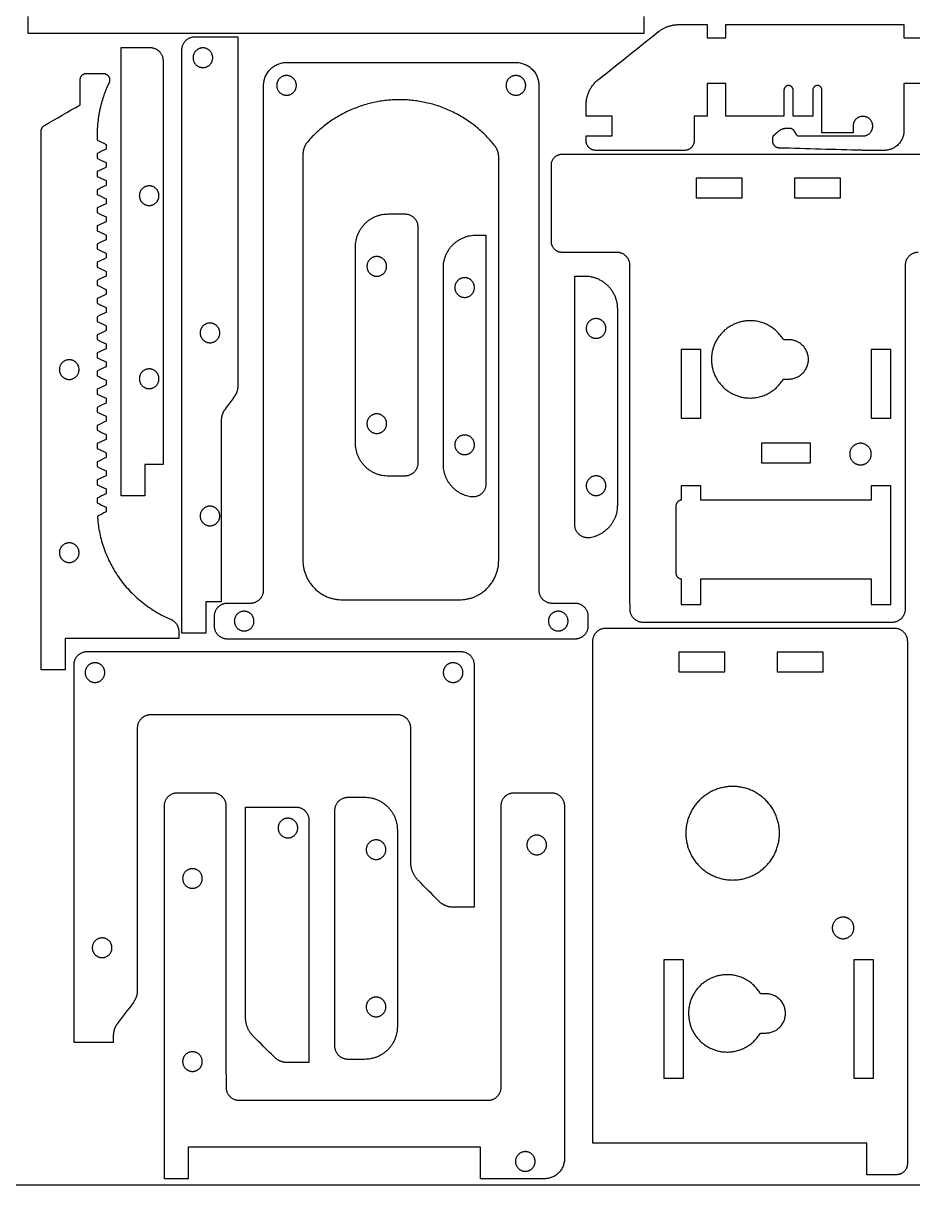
# Model space of a CAD drawing. Header units: millimetres. Extents: x -488 to 12, y -1 to 299.
# Drawn here: x -239.6 to -103.8, y -0.9 to 176.3 of the extents above; entities that cross this region are included whole.
import ezdxf

# ---------------------------------------------------------------- set-up
doc = ezdxf.new("R2010")
doc.units = ezdxf.units.MM
doc.header["$MEASUREMENT"] = 0
doc.layers.add('DEFAULT', color=7, linetype='Continuous')

msp = doc.modelspace()

# ---------------------------------------------------------------- linework, layer by layer
at = {"layer": 'DEFAULT'}
msp.add_lwpolyline([(-488.32, -0.91), (11.68, -0.91), (11.68, 299.09), (-488.32, 299.09), (-488.32, -0.91)], dxfattribs=at)
for points in [[(-238.86, 174.78), (-238.86, 175.64), (-238.86, 176.51), (-238.86, 177.37)], [(-144.86, 177.37), (-144.86, 176.51), (-144.86, 175.64), (-144.86, 174.78)], [(-139.52, 176.14), (-138.08, 176.14), (-136.63, 176.14), (-135.19, 176.14)], [(-135.19, 176.14), (-135.19, 175.47), (-135.19, 174.81), (-135.19, 174.14)], [(-132.34, 174.14), (-132.34, 174.81), (-132.34, 175.47), (-132.34, 176.14)], [(-132.34, 176.14), (-123.29, 176.14), (-114.24, 176.14), (-105.19, 176.14)], [(-105.19, 176.14), (-105.19, 175.47), (-105.19, 174.81), (-105.19, 174.14)], [(-144.86, 174.78), (-176.19, 174.78), (-207.53, 174.78), (-238.86, 174.78)], [(-213.38, 174.29), (-211.2, 174.29), (-209.02, 174.29), (-206.84, 174.29)], [(-206.84, 174.29), (-206.84, 156.55), (-206.84, 138.8), (-206.84, 121.06)], [(-151.8, 167.78), (-148.74, 170.21), (-145.68, 172.63), (-142.63, 175.06)], [(-135.19, 174.14), (-134.24, 174.14), (-133.29, 174.14), (-132.34, 174.14)], [(-105.19, 174.14), (-104.24, 174.14), (-103.29, 174.14), (-102.34, 174.14)], [(-224.66, 172.64), (-223.19, 172.64), (-221.73, 172.64), (-220.26, 172.64)], [(-224.66, 144.89), (-224.66, 154.14), (-224.66, 163.39), (-224.66, 172.64)], [(-215.38, 123.95), (-215.38, 140.06), (-215.38, 156.17), (-215.38, 172.29)], [(-218.26, 170.64), (-218.26, 150.1), (-218.26, 129.56), (-218.26, 109.02)], [(-199.41, 170.36), (-187.75, 170.36), (-176.08, 170.36), (-164.41, 170.36)], [(-229.91, 168.69), (-229.08, 168.69), (-228.24, 168.69), (-227.41, 168.69)], [(-230.91, 163.9), (-230.91, 165.16), (-230.91, 166.43), (-230.91, 167.69)], [(-202.91, 89.86), (-202.91, 115.53), (-202.91, 141.19), (-202.91, 166.86)], [(-160.91, 166.86), (-160.91, 141.19), (-160.91, 115.53), (-160.91, 89.86)], [(-135.19, 167.14), (-135.19, 165.47), (-135.19, 163.81), (-135.19, 162.14)], [(-132.34, 167.14), (-133.29, 167.14), (-134.24, 167.14), (-135.19, 167.14)], [(-132.34, 162.14), (-132.34, 163.81), (-132.34, 165.47), (-132.34, 167.14)], [(-105.19, 167.14), (-105.19, 164.74), (-105.19, 162.34), (-105.19, 159.94)], [(-102.34, 167.14), (-103.29, 167.14), (-104.24, 167.14), (-105.19, 167.14)], [(-123.49, 166.14), (-123.49, 164.81), (-123.49, 163.47), (-123.49, 162.14)], [(-122.09, 162.14), (-122.09, 163.47), (-122.09, 164.81), (-122.09, 166.14)], [(-119.09, 166.14), (-119.09, 164.81), (-119.09, 163.47), (-119.09, 162.14)], [(-117.69, 159.64), (-117.69, 161.81), (-117.69, 163.97), (-117.69, 166.14)], [(-236.36, 160.75), (-234.55, 161.8), (-232.73, 162.85), (-230.91, 163.9)], [(-153.69, 162.14), (-153.69, 162.72), (-153.69, 163.29), (-153.69, 163.86)], [(-149.69, 162.14), (-151.02, 162.14), (-152.35, 162.14), (-153.69, 162.14)], [(-149.69, 159.14), (-149.69, 160.14), (-149.69, 161.14), (-149.69, 162.14)], [(-137.19, 162.14), (-137.19, 160.91), (-137.19, 159.67), (-137.19, 158.44)], [(-135.19, 162.14), (-135.85, 162.14), (-136.52, 162.14), (-137.19, 162.14)], [(-123.49, 162.14), (-126.44, 162.14), (-129.39, 162.14), (-132.34, 162.14)], [(-119.09, 162.14), (-120.09, 162.14), (-121.09, 162.14), (-122.09, 162.14)], [(-236.86, 118.35), (-236.86, 132.2), (-236.86, 146.04), (-236.86, 159.89)], [(-124.94, 159.35), (-124.73, 159.53), (-124.52, 159.7), (-124.31, 159.87)], [(-123.03, 160.34), (-122.88, 160.34), (-122.74, 160.34), (-122.59, 160.34)], [(-122.1, 160.09), (-121.88, 159.77), (-121.66, 159.46), (-121.44, 159.14)], [(-112.94, 159.64), (-114.52, 159.64), (-116.1, 159.64), (-117.69, 159.64)], [(-112.94, 160.64), (-112.94, 160.31), (-112.94, 159.97), (-112.94, 159.64)], [(-228.32, 159.3), (-228.32, 159.03), (-228.32, 158.77), (-228.32, 158.5)], [(-228.32, 158.5), (-227.86, 158.29), (-227.4, 158.07), (-226.95, 157.86)], [(-226.95, 157.86), (-226.95, 157.61), (-226.95, 157.37), (-226.95, 157.13)], [(-153.69, 158.44), (-153.69, 158.67), (-153.69, 158.91), (-153.69, 159.14)], [(-153.69, 159.14), (-152.35, 159.14), (-151.02, 159.14), (-149.69, 159.14)], [(-125.19, 158.3), (-125.19, 158.47), (-125.19, 158.64), (-125.19, 158.82)], [(-121.44, 159.14), (-118.1, 159.14), (-114.77, 159.14), (-111.44, 159.14)], [(-226.95, 157.13), (-227.4, 156.91), (-227.86, 156.7), (-228.32, 156.48)], [(-228.32, 156.48), (-228.32, 156.23), (-228.32, 155.98), (-228.32, 155.73)], [(-196.91, 156.3), (-196.91, 135.66), (-196.91, 115.01), (-196.91, 94.36)], [(-157.35, 156.37), (-136.45, 156.37), (-115.55, 156.37), (-94.64, 156.37)], [(-138.69, 156.94), (-143.19, 156.94), (-147.69, 156.94), (-152.19, 156.94)], [(-111.58, 156.95), (-115.79, 157.06), (-120, 157.18), (-124.22, 157.3)], [(-111.3, 156.94), (-111.39, 156.94), (-111.48, 156.94), (-111.58, 156.95)], [(-108.19, 156.94), (-109.22, 156.94), (-110.26, 156.94), (-111.3, 156.94)], [(-228.32, 155.73), (-227.86, 155.52), (-227.4, 155.31), (-226.95, 155.11)], [(-226.95, 154.36), (-227.4, 154.14), (-227.86, 153.93), (-228.32, 153.71)], [(-226.95, 155.11), (-226.95, 154.86), (-226.95, 154.61), (-226.95, 154.36)], [(-167.03, 94.36), (-167.03, 114.86), (-167.03, 135.37), (-167.03, 155.87)], [(-158.99, 143.01), (-158.99, 146.91), (-158.99, 150.82), (-158.99, 154.73)], [(-228.32, 153.71), (-228.32, 153.47), (-228.32, 153.22), (-228.32, 152.98)], [(-228.32, 152.98), (-227.86, 152.77), (-227.4, 152.55), (-226.95, 152.34)], [(-136.87, 152.68), (-136.87, 151.68), (-136.87, 150.68), (-136.87, 149.68)], [(-129.87, 152.68), (-132.2, 152.68), (-134.53, 152.68), (-136.87, 152.68)], [(-129.87, 149.68), (-129.87, 150.68), (-129.87, 151.68), (-129.87, 152.68)], [(-114.87, 152.68), (-117.2, 152.68), (-119.53, 152.68), (-121.87, 152.68)], [(-121.87, 152.68), (-121.87, 151.68), (-121.87, 150.68), (-121.87, 149.68)], [(-114.87, 149.68), (-114.87, 150.68), (-114.87, 151.68), (-114.87, 152.68)], [(-226.95, 151.59), (-227.4, 151.37), (-227.86, 151.15), (-228.32, 150.94)], [(-228.32, 150.94), (-228.32, 150.7), (-228.32, 150.45), (-228.32, 150.21)], [(-226.95, 152.34), (-226.95, 152.09), (-226.95, 151.84), (-226.95, 151.59)], [(-228.32, 150.21), (-227.86, 149.99), (-227.4, 149.78), (-226.95, 149.56)], [(-226.95, 149.56), (-226.95, 149.31), (-226.95, 149.06), (-226.95, 148.81)], [(-136.87, 149.68), (-134.53, 149.68), (-132.2, 149.68), (-129.87, 149.68)], [(-121.87, 149.68), (-119.53, 149.68), (-117.2, 149.68), (-114.87, 149.68)], [(-226.95, 148.81), (-227.4, 148.6), (-227.86, 148.38), (-228.32, 148.17)], [(-228.32, 148.17), (-228.32, 147.93), (-228.32, 147.68), (-228.32, 147.44)], [(-228.32, 147.44), (-227.86, 147.22), (-227.4, 147.01), (-226.95, 146.79)], [(-183.89, 147.24), (-183.05, 147.24), (-182.21, 147.24), (-181.37, 147.24)], [(-226.95, 146.04), (-227.4, 145.83), (-227.86, 145.63), (-228.32, 145.42)], [(-228.32, 145.42), (-228.32, 145.17), (-228.32, 144.92), (-228.32, 144.67)], [(-226.95, 146.79), (-226.95, 146.54), (-226.95, 146.29), (-226.95, 146.04)], [(-228.32, 144.67), (-227.86, 144.45), (-227.4, 144.24), (-226.95, 144.02)], [(-226.95, 144.02), (-226.95, 143.78), (-226.95, 143.54), (-226.95, 143.29)], [(-224.66, 104.22), (-224.66, 117.78), (-224.66, 131.33), (-224.66, 144.89)], [(-179.37, 145.24), (-179.37, 133.24), (-179.37, 121.24), (-179.37, 109.24)], [(-170.48, 144.01), (-169.98, 144.01), (-169.48, 144.01), (-168.98, 144.01)], [(-168.98, 144.01), (-168.98, 131.35), (-168.98, 118.7), (-168.98, 106.05)], [(-226.95, 143.29), (-227.4, 143.08), (-227.86, 142.86), (-228.32, 142.65)], [(-228.32, 142.65), (-228.32, 142.4), (-228.32, 142.15), (-228.32, 141.9)], [(-228.32, 141.9), (-227.86, 141.68), (-227.4, 141.47), (-226.95, 141.25)], [(-188.89, 112.24), (-188.89, 122.24), (-188.89, 132.24), (-188.89, 142.24)], [(-226.95, 140.52), (-227.4, 140.31), (-227.86, 140.09), (-228.32, 139.88)], [(-226.95, 141.25), (-226.95, 141.01), (-226.95, 140.77), (-226.95, 140.52)], [(-148.99, 141.37), (-151.78, 141.37), (-154.57, 141.37), (-157.35, 141.37)], [(-228.32, 139.88), (-228.32, 139.63), (-228.32, 139.38), (-228.32, 139.13)], [(-228.32, 139.13), (-227.86, 138.91), (-227.4, 138.7), (-226.95, 138.48)], [(-226.95, 138.48), (-226.95, 138.24), (-226.95, 137.99), (-226.95, 137.75)], [(-175.48, 109.01), (-175.48, 119.01), (-175.48, 129.01), (-175.48, 139.01)], [(-146.99, 86.91), (-147, 104.32), (-147, 121.73), (-147.01, 139.14)], [(-105, 139.37), (-105, 121.88), (-105, 104.39), (-105, 86.91)], [(-226.95, 137.75), (-227.4, 137.54), (-227.86, 137.32), (-228.32, 137.11)], [(-228.32, 137.11), (-228.32, 136.86), (-228.32, 136.61), (-228.32, 136.36)], [(-155.42, 137.77), (-154.92, 137.77), (-154.42, 137.77), (-153.92, 137.77)], [(-155.42, 99.81), (-155.42, 112.47), (-155.42, 125.12), (-155.42, 137.77)], [(-228.32, 136.36), (-227.86, 136.15), (-227.4, 135.94), (-226.95, 135.73)], [(-226.95, 134.98), (-227.4, 134.77), (-227.86, 134.55), (-228.32, 134.33)], [(-226.95, 135.73), (-226.95, 135.48), (-226.95, 135.23), (-226.95, 134.98)], [(-228.32, 134.33), (-228.32, 134.09), (-228.32, 133.85), (-228.32, 133.61)], [(-228.32, 133.61), (-227.86, 133.39), (-227.4, 133.18), (-226.95, 132.96)], [(-226.95, 132.96), (-226.95, 132.71), (-226.95, 132.46), (-226.95, 132.21)], [(-226.95, 132.21), (-227.4, 131.99), (-227.86, 131.78), (-228.32, 131.56)], [(-228.32, 131.56), (-228.32, 131.32), (-228.32, 131.08), (-228.32, 130.83)], [(-148.92, 132.77), (-148.92, 122.77), (-148.92, 112.77), (-148.92, 102.77)], [(-228.32, 130.83), (-227.86, 130.62), (-227.4, 130.4), (-226.95, 130.19)], [(-226.95, 129.44), (-227.4, 129.22), (-227.86, 129.01), (-228.32, 128.79)], [(-226.95, 130.19), (-226.95, 129.94), (-226.95, 129.69), (-226.95, 129.44)], [(-228.32, 128.79), (-228.32, 128.55), (-228.32, 128.31), (-228.32, 128.06)], [(-228.32, 128.06), (-227.86, 127.85), (-227.4, 127.63), (-226.95, 127.42)], [(-122.76, 128.05), (-123.03, 128.05), (-123.31, 128.05), (-123.58, 128.05)], [(-226.95, 126.67), (-227.4, 126.46), (-227.86, 126.25), (-228.32, 126.04)], [(-228.32, 126.04), (-228.32, 125.79), (-228.32, 125.54), (-228.32, 125.29)], [(-226.95, 127.42), (-226.95, 127.17), (-226.95, 126.92), (-226.95, 126.67)], [(-136.16, 126.54), (-137.16, 126.54), (-138.16, 126.54), (-139.16, 126.54)], [(-139.16, 126.54), (-139.16, 123.05), (-139.16, 119.56), (-139.16, 116.07)], [(-136.16, 116.07), (-136.16, 119.56), (-136.16, 123.05), (-136.16, 126.54)], [(-107.16, 126.54), (-108.16, 126.54), (-109.16, 126.54), (-110.16, 126.54)], [(-110.16, 126.54), (-110.16, 123.05), (-110.16, 119.56), (-110.16, 116.07)], [(-107.16, 116.07), (-107.16, 119.56), (-107.16, 123.05), (-107.16, 126.54)], [(-228.32, 125.29), (-227.86, 125.08), (-227.4, 124.86), (-226.95, 124.65)], [(-226.95, 124.65), (-226.95, 124.4), (-226.95, 124.16), (-226.95, 123.92)], [(-226.95, 123.92), (-227.4, 123.7), (-227.86, 123.49), (-228.32, 123.27)], [(-228.32, 123.27), (-228.32, 123.02), (-228.32, 122.77), (-228.32, 122.52)], [(-228.32, 122.52), (-227.86, 122.31), (-227.4, 122.09), (-226.95, 121.88)], [(-215.38, 83.28), (-215.38, 96.84), (-215.38, 110.39), (-215.38, 123.95)], [(-226.95, 121.15), (-227.4, 120.93), (-227.86, 120.72), (-228.32, 120.5)], [(-226.95, 121.88), (-226.95, 121.63), (-226.95, 121.39), (-226.95, 121.15)], [(-123.58, 122.05), (-123.31, 122.05), (-123.03, 122.05), (-122.76, 122.05)], [(-228.32, 120.5), (-228.32, 120.25), (-228.32, 120), (-228.32, 119.75)], [(-228.32, 119.75), (-227.86, 119.54), (-227.4, 119.32), (-226.95, 119.11)], [(-226.95, 119.11), (-226.95, 118.86), (-226.95, 118.62), (-226.95, 118.38)], [(-207.44, 119.26), (-207.89, 118.67), (-208.34, 118.07), (-208.78, 117.47)], [(-236.86, 77.69), (-236.86, 91.24), (-236.86, 104.8), (-236.86, 118.35)], [(-226.95, 118.38), (-227.4, 118.16), (-227.86, 117.95), (-228.32, 117.73)], [(-228.32, 117.73), (-228.32, 117.48), (-228.32, 117.23), (-228.32, 116.98)], [(-228.32, 116.98), (-227.86, 116.77), (-227.4, 116.56), (-226.95, 116.36)], [(-226.95, 115.61), (-227.4, 115.39), (-227.86, 115.18), (-228.32, 114.96)], [(-226.95, 116.36), (-226.95, 116.11), (-226.95, 115.86), (-226.95, 115.61)], [(-209.38, 115.67), (-209.38, 106.47), (-209.38, 97.27), (-209.38, 88.07)], [(-139.16, 116.07), (-138.16, 116.07), (-137.16, 116.07), (-136.16, 116.07)], [(-110.16, 116.07), (-109.16, 116.07), (-108.16, 116.07), (-107.16, 116.07)], [(-228.32, 114.96), (-228.32, 114.72), (-228.32, 114.47), (-228.32, 114.23)], [(-228.32, 114.23), (-227.86, 114.02), (-227.4, 113.8), (-226.95, 113.59)], [(-226.95, 113.59), (-226.95, 113.34), (-226.95, 113.09), (-226.95, 112.84)], [(-226.95, 112.84), (-227.4, 112.62), (-227.86, 112.4), (-228.32, 112.19)], [(-228.32, 112.19), (-228.32, 111.95), (-228.32, 111.7), (-228.32, 111.46)], [(-126.93, 112.25), (-126.93, 111.25), (-126.93, 110.25), (-126.93, 109.25)], [(-119.42, 112.25), (-121.92, 112.25), (-124.43, 112.25), (-126.93, 112.25)], [(-119.42, 109.25), (-119.42, 110.25), (-119.42, 111.25), (-119.42, 112.25)], [(-228.32, 111.46), (-227.86, 111.24), (-227.4, 111.03), (-226.95, 110.81)], [(-226.95, 110.06), (-227.4, 109.85), (-227.86, 109.63), (-228.32, 109.42)], [(-226.95, 110.81), (-226.95, 110.56), (-226.95, 110.31), (-226.95, 110.06)], [(-228.32, 109.42), (-228.32, 109.18), (-228.32, 108.93), (-228.32, 108.69)], [(-228.32, 108.69), (-227.86, 108.47), (-227.4, 108.24), (-226.95, 108.02)], [(-218.26, 109.02), (-219.18, 109.02), (-220.1, 109.02), (-221.02, 109.02)], [(-221.02, 109.02), (-221.02, 107.42), (-221.02, 105.82), (-221.02, 104.22)], [(-126.93, 109.25), (-124.43, 109.25), (-121.92, 109.25), (-119.42, 109.25)], [(-226.95, 107.29), (-227.4, 107.08), (-227.86, 106.86), (-228.32, 106.65)], [(-228.32, 106.65), (-228.32, 106.4), (-228.32, 106.16), (-228.32, 105.92)], [(-226.95, 108.02), (-226.95, 107.78), (-226.95, 107.54), (-226.95, 107.29)], [(-181.37, 107.24), (-182.21, 107.24), (-183.05, 107.24), (-183.89, 107.24)], [(-228.32, 105.92), (-227.86, 105.7), (-227.4, 105.49), (-226.95, 105.27)], [(-226.95, 105.27), (-226.95, 105.03), (-226.95, 104.79), (-226.95, 104.54)], [(-136.16, 105.74), (-137.16, 105.74), (-138.16, 105.74), (-139.16, 105.74)], [(-139.16, 105.74), (-139.16, 105.01), (-139.16, 104.28), (-139.16, 103.56)], [(-136.16, 103.56), (-136.16, 104.28), (-136.16, 105.01), (-136.16, 105.74)], [(-107.16, 105.74), (-108.16, 105.74), (-109.16, 105.74), (-110.16, 105.74)], [(-110.16, 105.74), (-110.16, 105.01), (-110.16, 104.28), (-110.16, 103.56)], [(-107.16, 87.65), (-107.16, 93.68), (-107.16, 99.71), (-107.16, 105.74)], [(-226.95, 104.54), (-227.4, 104.32), (-227.86, 104.1), (-228.32, 103.88)], [(-228.32, 103.88), (-228.32, 103.63), (-228.32, 103.39), (-228.32, 103.15)], [(-228.32, 103.15), (-227.86, 102.93), (-227.4, 102.72), (-226.95, 102.5)], [(-221.02, 104.22), (-222.23, 104.22), (-223.44, 104.22), (-224.66, 104.22)], [(-110.16, 103.56), (-118.83, 103.56), (-127.49, 103.56), (-136.16, 103.56)], [(-226.95, 101.77), (-227.39, 101.56), (-227.84, 101.34), (-228.28, 101.12)], [(-226.95, 102.5), (-226.95, 102.26), (-226.95, 102.02), (-226.95, 101.77)], [(-139.99, 102.66), (-139.99, 99.26), (-139.99, 95.86), (-139.99, 92.46)], [(-139.16, 91.56), (-139.16, 90.26), (-139.16, 88.95), (-139.16, 87.65)], [(-136.16, 91.56), (-127.49, 91.56), (-118.83, 91.56), (-110.16, 91.56)], [(-136.16, 87.65), (-136.16, 88.95), (-136.16, 90.26), (-136.16, 91.56)], [(-110.16, 91.56), (-110.16, 90.26), (-110.16, 88.95), (-110.16, 87.65)], [(-211.74, 88.07), (-211.74, 86.48), (-211.74, 84.88), (-211.74, 83.28)], [(-209.38, 88.07), (-210.17, 88.07), (-210.95, 88.07), (-211.74, 88.07)], [(-208.41, 87.86), (-207.25, 87.86), (-206.08, 87.86), (-204.91, 87.86)], [(-190.91, 88.36), (-184.95, 88.36), (-178.99, 88.36), (-173.03, 88.36)], [(-158.91, 87.86), (-157.75, 87.86), (-156.58, 87.86), (-155.41, 87.86)], [(-139.16, 87.65), (-138.16, 87.65), (-137.16, 87.65), (-136.16, 87.65)], [(-110.16, 87.65), (-109.16, 87.65), (-108.16, 87.65), (-107.16, 87.65)], [(-210.41, 84.36), (-210.41, 84.86), (-210.41, 85.36), (-210.41, 85.86)], [(-153.41, 85.86), (-153.41, 85.36), (-153.41, 84.86), (-153.41, 84.36)], [(-215.86, 83.54), (-215.86, 83.19), (-215.86, 82.83), (-215.86, 82.48)], [(-150.66, 84.05), (-135.99, 84.05), (-121.33, 84.05), (-106.66, 84.05)], [(-107, 84.91), (-119.67, 84.91), (-132.33, 84.91), (-144.99, 84.91)], [(-215.86, 82.48), (-221.65, 82.48), (-227.43, 82.48), (-233.22, 82.48)], [(-233.22, 82.48), (-233.22, 80.88), (-233.22, 79.29), (-233.22, 77.69)], [(-211.74, 83.28), (-212.95, 83.28), (-214.17, 83.28), (-215.38, 83.28)], [(-155.41, 82.36), (-173.08, 82.36), (-190.75, 82.36), (-208.41, 82.36)], [(-152.66, 5.43), (-152.66, 30.97), (-152.66, 56.51), (-152.66, 82.05)], [(-104.66, 82.05), (-104.66, 55.46), (-104.66, 28.87), (-104.66, 2.28)], [(-229.85, 80.46), (-210.83, 80.46), (-191.81, 80.46), (-172.79, 80.46)], [(-132.53, 80.37), (-134.86, 80.37), (-137.2, 80.37), (-139.53, 80.37)], [(-139.53, 80.37), (-139.53, 79.37), (-139.53, 78.37), (-139.53, 77.37)], [(-132.53, 77.37), (-132.53, 78.37), (-132.53, 79.37), (-132.53, 80.37)], [(-124.53, 80.37), (-124.53, 79.37), (-124.53, 78.37), (-124.53, 77.37)], [(-117.53, 80.37), (-119.86, 80.37), (-122.2, 80.37), (-124.53, 80.37)], [(-117.53, 77.37), (-117.53, 78.37), (-117.53, 79.37), (-117.53, 80.37)], [(-231.85, 30.12), (-231.85, 46.23), (-231.85, 62.35), (-231.85, 78.46)], [(-170.79, 78.46), (-170.79, 66.13), (-170.79, 53.79), (-170.79, 41.45)], [(-233.22, 77.69), (-234.43, 77.69), (-235.65, 77.69), (-236.86, 77.69)], [(-139.53, 77.37), (-137.2, 77.37), (-134.86, 77.37), (-132.53, 77.37)], [(-124.53, 77.37), (-122.2, 77.37), (-119.86, 77.37), (-117.53, 77.37)], [(-182.45, 70.8), (-195.03, 70.8), (-207.61, 70.8), (-220.19, 70.8)], [(-222.19, 68.8), (-222.19, 55.44), (-222.19, 42.09), (-222.19, 28.73)], [(-180.45, 48.33), (-180.45, 55.15), (-180.45, 61.98), (-180.45, 68.8)], [(-216.05, 58.92), (-214.26, 58.92), (-212.46, 58.92), (-210.66, 58.92)], [(-164.66, 58.92), (-162.77, 58.92), (-160.89, 58.92), (-159, 58.92)], [(-218.05, 40.69), (-218.05, 46.1), (-218.05, 51.51), (-218.05, 56.92)], [(-208.66, 56.92), (-208.66, 42.61), (-208.66, 28.3), (-208.65, 13.98)], [(-205.66, 56.74), (-203.11, 56.74), (-200.55, 56.74), (-198, 56.74)], [(-190.03, 58.23), (-189.18, 58.23), (-188.34, 58.23), (-187.5, 58.23)], [(-166.66, 13.98), (-166.66, 28.3), (-166.66, 42.61), (-166.66, 56.92)], [(-157, 56.92), (-157, 38.95), (-157, 20.99), (-157, 3.02)], [(-192.03, 20.23), (-192.03, 32.23), (-192.03, 44.23), (-192.03, 56.23)], [(-196, 54.74), (-196, 42.4), (-196, 30.06), (-196, 17.73)], [(-182.5, 53.23), (-182.5, 43.23), (-182.5, 33.23), (-182.5, 23.23)], [(-176.12, 42.33), (-177.17, 43.39), (-178.23, 44.44), (-179.28, 45.5)], [(-170.79, 41.45), (-171.86, 41.45), (-172.93, 41.45), (-173.99, 41.45)], [(-218.05, 0.02), (-218.05, 13.58), (-218.05, 27.13), (-218.05, 40.69)], [(-141.82, 33.42), (-141.82, 27.4), (-141.82, 21.37), (-141.82, 15.34)], [(-138.82, 33.42), (-139.82, 33.42), (-140.82, 33.42), (-141.82, 33.42)], [(-138.82, 15.34), (-138.82, 21.37), (-138.82, 27.4), (-138.82, 33.42)], [(-109.82, 33.42), (-110.82, 33.42), (-111.82, 33.42), (-112.82, 33.42)], [(-112.82, 33.42), (-112.82, 27.4), (-112.82, 21.37), (-112.82, 15.34)], [(-109.82, 15.34), (-109.82, 21.37), (-109.82, 27.4), (-109.82, 33.42)], [(-231.85, 20.78), (-231.85, 23.89), (-231.85, 27.01), (-231.85, 30.12)], [(-222.79, 26.93), (-223.61, 25.83), (-224.43, 24.74), (-225.25, 23.65)], [(-126.26, 28.25), (-126.53, 28.25), (-126.8, 28.25), (-127.08, 28.25)], [(-225.85, 21.85), (-225.85, 21.49), (-225.85, 21.13), (-225.85, 20.78)], [(-201.32, 18.61), (-202.38, 19.66), (-203.43, 20.72), (-204.49, 21.77)], [(-127.08, 22.25), (-126.8, 22.25), (-126.53, 22.25), (-126.26, 22.25)], [(-225.85, 20.78), (-227.85, 20.78), (-229.85, 20.78), (-231.85, 20.78)], [(-196, 17.73), (-197.07, 17.73), (-198.13, 17.73), (-199.2, 17.73)], [(-187.5, 18.23), (-188.34, 18.23), (-189.18, 18.23), (-190.03, 18.23)], [(-141.82, 15.34), (-140.82, 15.34), (-139.82, 15.34), (-138.82, 15.34)], [(-112.82, 15.34), (-111.82, 15.34), (-110.82, 15.34), (-109.82, 15.34)], [(-206.65, 11.98), (-193.99, 11.98), (-181.32, 11.98), (-168.66, 11.98)], [(-110.83, 5.43), (-124.77, 5.43), (-138.72, 5.43), (-152.66, 5.43)], [(-110.83, 0.63), (-110.83, 2.23), (-110.83, 3.83), (-110.83, 5.43)], [(-169.83, 4.81), (-184.69, 4.81), (-199.55, 4.81), (-214.41, 4.81)], [(-214.41, 4.81), (-214.41, 3.22), (-214.41, 1.62), (-214.41, 0.02)], [(-169.83, 0.02), (-169.83, 1.62), (-169.83, 3.22), (-169.83, 4.81)], [(-214.41, 0.02), (-215.62, 0.02), (-216.84, 0.02), (-218.05, 0.02)], [(-160, 0.02), (-163.28, 0.02), (-166.55, 0.02), (-169.83, 0.02)], [(-106.3, 0.63), (-107.81, 0.63), (-109.32, 0.63), (-110.83, 0.63)]]:
    msp.add_open_spline(points, degree=3, dxfattribs=at)
for points, weights in [([(-142.63, 175.06), (-141.26, 176.14), (-139.52, 176.14)], [0.856353368326, 0.873803013932, 1]), ([(-215.38, 172.29), (-215.38, 174.29), (-213.38, 174.29)], [1, 0.707106781187, 1]), ([(-220.26, 172.64), (-218.26, 172.64), (-218.26, 170.64)], [1, 0.707106781187, 1]), ([(-202.91, 166.86), (-202.91, 170.36), (-199.41, 170.36)], [1, 0.707106781187, 1]), ([(-164.41, 170.36), (-160.91, 170.36), (-160.91, 166.86)], [0.999999895488, 0.707106833443, 1]), ([(-230.91, 167.69), (-230.91, 168.69), (-229.91, 168.69)], [1, 0.707106781187, 1]), ([(-226.5, 167.26), (-228.32, 163.49), (-228.32, 159.3)], [0.878230079012, 0.913668424905, 1]), ([(-153.69, 163.86), (-153.69, 166.28), (-151.8, 167.78)], [1, 0.833303767254, 0.856353368326]), ([(-122.79, 166.84), (-123.49, 166.84), (-123.49, 166.14)], [1, 0.707106781187, 1]), ([(-122.09, 166.14), (-122.09, 166.84), (-122.79, 166.84)], [1, 0.707106781187, 1]), ([(-118.39, 166.84), (-119.09, 166.84), (-119.09, 166.14)], [1, 0.707106781187, 1]), ([(-117.69, 166.14), (-117.69, 166.84), (-118.39, 166.84)], [1, 0.707106781187, 1]), ([(-182.15, 164.67), (-190.63, 164.67), (-196.18, 158.27)], [1, 0.841038782892, 0.854622827479]), ([(-167.7, 157.75), (-173.27, 164.67), (-182.15, 164.67)], [0.856007595449, 0.834595279402, 1]), ([(-111.44, 162.14), (-112.94, 162.14), (-112.94, 160.64)], [1, 0.707106781187, 1]), ([(-236.86, 159.89), (-236.86, 160.46), (-236.36, 160.75)], [1, 0.807007203691, 0.868347502413]), ([(-124.31, 159.87), (-123.76, 160.34), (-123.03, 160.34)], [0.855180500589, 0.868989864995, 1]), ([(-122.59, 160.34), (-122.28, 160.34), (-122.1, 160.09)], [1, 0.822621476965, 0.8600867155]), ([(-105.19, 159.94), (-105.19, 156.94), (-108.19, 156.94)], [1, 0.707106781187, 1]), ([(-196.18, 158.27), (-196.91, 157.42), (-196.91, 156.3)], [0.854622827479, 0.866067998294, 1]), ([(-152.19, 156.94), (-153.69, 156.94), (-153.69, 158.44)], [1, 0.707106781187, 1]), ([(-137.19, 158.44), (-137.19, 156.94), (-138.69, 156.94)], [1, 0.707106781187, 1]), ([(-125.19, 158.82), (-125.19, 159.14), (-124.94, 159.35)], [1, 0.838116916191, 0.855180500589]), ([(-124.22, 157.3), (-125.19, 157.33), (-125.19, 158.3)], [0.988575802025, 0.712934848615, 1]), ([(-167.03, 155.87), (-167.03, 156.93), (-167.7, 157.75)], [1, 0.872511501784, 0.856007595449]), ([(-158.99, 154.73), (-158.99, 156.37), (-157.35, 156.37)], [1, 0.707106781187, 1]), ([(-188.89, 142.24), (-188.89, 147.24), (-183.89, 147.24)], [1, 0.707106781187, 1]), ([(-181.37, 147.24), (-179.37, 147.24), (-179.37, 145.24)], [1, 0.707106781187, 1]), ([(-175.48, 139.01), (-175.48, 144.01), (-170.48, 144.01)], [1, 0.707106781187, 1]), ([(-157.35, 141.37), (-158.99, 141.37), (-158.99, 143.01)], [1, 0.707106781187, 1]), ([(-103, 141.37), (-105, 141.37), (-105, 139.37)], [1, 0.707106781187, 1]), ([(-153.92, 137.77), (-148.92, 137.77), (-148.92, 132.77)], [1, 0.707106781187, 1]), ([(-123.58, 128.05), (-125.29, 130.95), (-128.66, 130.95)], [0.867247572779, 0.808770954866, 1]), ([(-206.84, 121.06), (-206.84, 120.06), (-207.44, 119.26)], [1, 0.87867965644, 0.857864376269]), ([(-128.66, 119.15), (-125.29, 119.15), (-123.58, 122.05)], [1, 0.808770954866, 0.867247572779]), ([(-208.78, 117.47), (-209.38, 116.67), (-209.38, 115.67)], [0.857864376269, 0.87867965644, 1]), ([(-183.89, 107.24), (-188.89, 107.24), (-188.89, 112.24)], [1, 0.707106781187, 1]), ([(-179.37, 109.24), (-179.37, 107.24), (-181.37, 107.24)], [1, 0.707106781187, 1]), ([(-171.32, 104.08), (-175.48, 104.78), (-175.48, 109.01)], [0.940519557087, 0.74069994485, 1]), ([(-139.16, 103.56), (-139.99, 103.49), (-139.99, 102.66)], [0.971478185465, 0.722139211853, 1]), ([(-228.28, 101.12), (-227.56, 89.79), (-217.09, 85.38)], [0.974956528789, 0.790485747553, 0.886316362439]), ([(-148.92, 102.77), (-148.92, 98.55), (-153.09, 97.84)], [1, 0.74069994485, 0.940519557087]), ([(-196.91, 94.36), (-196.91, 88.36), (-190.91, 88.36)], [1, 0.707106781187, 1]), ([(-173.03, 88.36), (-167.03, 88.36), (-167.03, 94.36)], [1, 0.707106781187, 1]), ([(-139.99, 92.46), (-139.99, 91.62), (-139.16, 91.56)], [1, 0.722139211853, 0.971478185465]), ([(-204.91, 87.86), (-202.91, 87.86), (-202.91, 89.86)], [1, 0.707106781187, 1]), ([(-160.91, 89.86), (-160.91, 87.86), (-158.91, 87.86)], [1, 0.707106781187, 1]), ([(-210.41, 85.86), (-210.41, 87.86), (-208.41, 87.86)], [1, 0.707106781187, 1]), ([(-155.41, 87.86), (-153.41, 87.86), (-153.41, 85.86)], [1, 0.707106781187, 1]), ([(-144.99, 84.91), (-146.99, 84.91), (-146.99, 86.91)], [1, 0.707106781187, 1]), ([(-105, 86.91), (-105, 84.91), (-107, 84.91)], [1, 0.707106781187, 1]), ([(-217.09, 85.38), (-215.86, 84.87), (-215.86, 83.54)], [0.886316362439, 0.784285604856, 1]), ([(-208.41, 82.36), (-210.41, 82.36), (-210.41, 84.36)], [1, 0.707106781187, 1]), ([(-153.41, 84.36), (-153.41, 82.36), (-155.41, 82.36)], [1, 0.707106781187, 1]), ([(-152.66, 82.05), (-152.66, 84.05), (-150.66, 84.05)], [1, 0.707106781187, 1]), ([(-106.66, 84.05), (-104.66, 84.05), (-104.66, 82.05)], [1, 0.707106781187, 1]), ([(-231.85, 78.46), (-231.85, 80.46), (-229.85, 80.46)], [1, 0.707106781187, 1]), ([(-172.79, 80.46), (-170.79, 80.46), (-170.79, 78.46)], [1, 0.707106781187, 1]), ([(-220.19, 70.8), (-222.19, 70.8), (-222.19, 68.8)], [1, 0.707106781187, 1]), ([(-180.45, 68.8), (-180.45, 70.8), (-182.45, 70.8)], [0.999999999997, 0.707106781188, 1]), ([(-218.05, 56.92), (-218.05, 58.92), (-216.05, 58.92)], [1, 0.707106781187, 1]), ([(-210.66, 58.92), (-208.67, 58.92), (-208.66, 56.92)], [1, 0.707158592481, 0.999896395741]), ([(-166.66, 56.92), (-166.66, 58.92), (-164.66, 58.92)], [1, 0.707106781187, 1]), ([(-159, 58.92), (-157, 58.92), (-157, 56.92)], [1, 0.707106781187, 1]), ([(-198, 56.74), (-196, 56.74), (-196, 54.74)], [1, 0.707106781187, 1]), ([(-192.03, 56.23), (-192.03, 58.23), (-190.03, 58.23)], [1, 0.707106781187, 1]), ([(-187.5, 58.23), (-182.5, 58.23), (-182.5, 53.23)], [1, 0.707106781187, 1]), ([(-179.28, 45.5), (-180.45, 46.67), (-180.45, 48.33)], [0.853553390593, 0.853553390593, 1]), ([(-173.99, 41.45), (-175.24, 41.45), (-176.12, 42.33)], [1, 0.85355339062, 0.853553390593]), ([(-127.08, 28.25), (-128.79, 31.15), (-132.16, 31.15)], [0.867247572779, 0.808770954866, 1]), ([(-222.19, 28.73), (-222.19, 27.73), (-222.79, 26.93)], [1, 0.87867965644, 0.857864376269]), ([(-225.25, 23.65), (-225.85, 22.85), (-225.85, 21.85)], [0.857864376269, 0.87867965644, 1]), ([(-204.49, 21.77), (-205.66, 22.94), (-205.66, 24.6)], [0.853553390593, 0.853553390593, 1]), ([(-182.5, 23.23), (-182.5, 18.23), (-187.5, 18.23)], [1, 0.707106781187, 1]), ([(-132.16, 19.35), (-128.79, 19.35), (-127.08, 22.25)], [1, 0.808770954866, 0.867247572779]), ([(-190.03, 18.23), (-192.03, 18.23), (-192.03, 20.23)], [1, 0.707106781187, 1]), ([(-199.2, 17.73), (-200.44, 17.73), (-201.32, 18.61)], [1, 0.85355339062, 0.853553390593]), ([(-208.65, 13.98), (-208.65, 11.98), (-206.65, 11.98)], [1, 0.707106781187, 1]), ([(-168.66, 11.98), (-166.66, 11.98), (-166.66, 13.98)], [1, 0.707106781187, 1]), ([(-157, 3.02), (-157, 0.02), (-160, 0.02)], [1, 0.707106781187, 1]), ([(-104.66, 2.28), (-104.66, 0.63), (-106.3, 0.63)], [1, 0.707106781187, 1])]:
    msp.add_rational_spline(points, weights, degree=2, dxfattribs=at)
for points, weights, knots in [([(-212.18, 172.58), (-213.68, 172.58), (-213.68, 171.08), (-213.68, 169.58), (-212.18, 169.58)], [1, 0.707106781187, 1, 0.707106781187, 1], [-4.711988, -4.711988, -4.711988, -2.355994, -2.355994, 0, 0, 0]), ([(-212.18, 169.58), (-210.68, 169.58), (-210.68, 171.08), (-210.68, 172.58), (-212.18, 172.58)], [1, 0.707106781187, 1, 0.707106781187, 1], [-4.711988, -4.711988, -4.711988, -2.355994, -2.355994, 0, 0, 0]), ([(-227.41, 168.69), (-226.41, 168.69), (-226.41, 167.69), (-226.41, 167.47), (-226.5, 167.26)], [1, 0.707106781187, 1, 0.913668424905, 0.878230079012], [-2.020911, -2.020911, -2.020911, -0.460066, -0.460066, 0, 0, 0]), ([(-197.91, 166.86), (-197.91, 168.36), (-199.41, 168.36), (-200.91, 168.36), (-200.91, 166.86)], [1, 0.707106781187, 1, 0.707106781187, 1], [-4.711988, -4.711988, -4.711988, -2.355994, -2.355994, 0, 0, 0]), ([(-200.91, 166.86), (-200.91, 165.36), (-199.41, 165.36), (-197.91, 165.36), (-197.91, 166.86)], [1, 0.707106781187, 1, 0.707106781187, 1], [-4.711988, -4.711988, -4.711988, -2.355994, -2.355994, 0, 0, 0]), ([(-162.91, 166.86), (-162.91, 168.36), (-164.41, 168.36), (-165.91, 168.36), (-165.91, 166.86)], [1, 0.707106781187, 1, 0.707106781187, 1], [-4.711988, -4.711988, -4.711988, -2.355994, -2.355994, 0, 0, 0]), ([(-165.91, 166.86), (-165.91, 165.36), (-164.41, 165.36), (-162.91, 165.36), (-162.91, 166.86)], [1, 0.707106781187, 1, 0.707106781187, 1], [-4.711988, -4.711988, -4.711988, -2.355994, -2.355994, 0, 0, 0]), ([(-111.44, 159.14), (-109.94, 159.14), (-109.94, 160.64), (-109.94, 162.14), (-111.44, 162.14)], [1, 0.707106781187, 1, 0.707106781187, 1], [0, 0, 0, 2.355994, 2.355994, 4.711988, 4.711988, 4.711988]), ([(-220.38, 151.53), (-221.88, 151.53), (-221.88, 150.03), (-221.88, 148.53), (-220.38, 148.53)], [1, 0.707106781187, 1, 0.707106781187, 1], [0, 0, 0, 2.355994, 2.355994, 4.711988, 4.711988, 4.711988]), ([(-220.38, 148.53), (-218.88, 148.53), (-218.88, 150.03), (-218.88, 151.53), (-220.38, 151.53)], [1, 0.707106781187, 1, 0.707106781187, 1], [0, 0, 0, 2.355994, 2.355994, 4.711988, 4.711988, 4.711988]), ([(-184.14, 139.24), (-184.14, 140.74), (-185.64, 140.74), (-187.14, 140.74), (-187.14, 139.24)], [1, 0.707106781187, 1, 0.707106781187, 1], [-4.711988, -4.711988, -4.711988, -2.355994, -2.355994, 0, 0, 0]), ([(-147.01, 139.14), (-146.99, 139.25), (-146.99, 139.37), (-146.99, 141.37), (-148.99, 141.37)], [0.957336198742, 0.976836156494, 1, 0.707106781187, 1], [0, 0, 0, 0.247182, 0.247182, 3.37266, 3.37266, 3.37266]), ([(-187.14, 139.24), (-187.14, 137.74), (-185.64, 137.74), (-184.14, 137.74), (-184.14, 139.24)], [1, 0.707106781187, 1, 0.707106781187, 1], [-4.711988, -4.711988, -4.711988, -2.355994, -2.355994, 0, 0, 0]), ([(-170.73, 136.01), (-170.73, 137.51), (-172.23, 137.51), (-173.73, 137.51), (-173.73, 136.01)], [1, 0.707106781187, 1, 0.707106781187, 1], [-4.711988, -4.711988, -4.711988, -2.355994, -2.355994, 0, 0, 0]), ([(-173.73, 136.01), (-173.73, 134.51), (-172.23, 134.51), (-170.73, 134.51), (-170.73, 136.01)], [1, 0.707106781187, 1, 0.707106781187, 1], [-4.711988, -4.711988, -4.711988, -2.355994, -2.355994, 0, 0, 0]), ([(-150.67, 129.77), (-150.67, 131.27), (-152.17, 131.27), (-153.67, 131.27), (-153.67, 129.77)], [1, 0.707106781187, 1, 0.707106781187, 1], [-4.711988, -4.711988, -4.711988, -2.355994, -2.355994, 0, 0, 0]), ([(-211.1, 130.59), (-212.6, 130.59), (-212.6, 129.09), (-212.6, 127.59), (-211.1, 127.59)], [1, 0.707106781187, 1, 0.707106781187, 1], [-4.711988, -4.711988, -4.711988, -2.355994, -2.355994, 0, 0, 0]), ([(-211.1, 127.59), (-209.6, 127.59), (-209.6, 129.09), (-209.6, 130.59), (-211.1, 130.59)], [1, 0.707106781187, 1, 0.707106781187, 1], [-4.711988, -4.711988, -4.711988, -2.355994, -2.355994, 0, 0, 0]), ([(-153.67, 129.77), (-153.67, 128.27), (-152.17, 128.27), (-150.67, 128.27), (-150.67, 129.77)], [1, 0.707106781187, 1, 0.707106781187, 1], [-4.711988, -4.711988, -4.711988, -2.355994, -2.355994, 0, 0, 0]), ([(-128.66, 130.95), (-134.56, 130.95), (-134.56, 125.05), (-134.56, 119.15), (-128.66, 119.15)], [1, 0.707106781187, 1, 0.707106781187, 1], [0, 0, 0, 9.26528, 9.26528, 18.53056, 18.53056, 18.53056]), ([(-122.76, 122.05), (-119.76, 122.05), (-119.76, 125.05), (-119.76, 128.05), (-122.76, 128.05)], [1, 0.707106781187, 1, 0.707106781187, 1], [0, 0, 0, 4.711558, 4.711558, 9.423116, 9.423116, 9.423116]), ([(-232.58, 124.99), (-234.08, 124.99), (-234.08, 123.49), (-234.08, 121.99), (-232.58, 121.99)], [1, 0.707106781187, 1, 0.707106781187, 1], [0, 0, 0, 2.355994, 2.355994, 4.711988, 4.711988, 4.711988]), ([(-232.58, 121.99), (-231.08, 121.99), (-231.08, 123.49), (-231.08, 124.99), (-232.58, 124.99)], [1, 0.707106781187, 1, 0.707106781187, 1], [0, 0, 0, 2.355994, 2.355994, 4.711988, 4.711988, 4.711988]), ([(-220.38, 123.59), (-221.88, 123.59), (-221.88, 122.09), (-221.88, 120.59), (-220.38, 120.59)], [1, 0.707106781187, 1, 0.707106781187, 1], [0, 0, 0, 2.355994, 2.355994, 4.711988, 4.711988, 4.711988]), ([(-220.38, 120.59), (-218.88, 120.59), (-218.88, 122.09), (-218.88, 123.59), (-220.38, 123.59)], [1, 0.707106781187, 1, 0.707106781187, 1], [0, 0, 0, 2.355994, 2.355994, 4.711988, 4.711988, 4.711988]), ([(-184.14, 115.24), (-184.14, 116.74), (-185.64, 116.74), (-187.14, 116.74), (-187.14, 115.24)], [1, 0.707106781187, 1, 0.707106781187, 1], [-4.711988, -4.711988, -4.711988, -2.355994, -2.355994, 0, 0, 0]), ([(-187.14, 115.24), (-187.14, 113.74), (-185.64, 113.74), (-184.14, 113.74), (-184.14, 115.24)], [1, 0.707106781187, 1, 0.707106781187, 1], [-4.711988, -4.711988, -4.711988, -2.355994, -2.355994, 0, 0, 0]), ([(-170.73, 112.01), (-170.73, 113.51), (-172.23, 113.51), (-173.73, 113.51), (-173.73, 112.01)], [1, 0.707106781187, 1, 0.707106781187, 1], [-4.711988, -4.711988, -4.711988, -2.355994, -2.355994, 0, 0, 0]), ([(-173.73, 112.01), (-173.73, 110.51), (-172.23, 110.51), (-170.73, 110.51), (-170.73, 112.01)], [1, 0.707106781187, 1, 0.707106781187, 1], [-4.711988, -4.711988, -4.711988, -2.355994, -2.355994, 0, 0, 0]), ([(-111.81, 112.25), (-113.46, 112.25), (-113.46, 110.6), (-113.46, 108.95), (-111.81, 108.95)], [1, 0.707106781187, 1, 0.707106781187, 1], [0, 0, 0, 2.591618, 2.591618, 5.183236, 5.183236, 5.183236]), ([(-111.81, 108.95), (-110.16, 108.95), (-110.16, 110.6), (-110.16, 112.25), (-111.81, 112.25)], [1, 0.707106781187, 1, 0.707106781187, 1], [0, 0, 0, 2.591618, 2.591618, 5.183236, 5.183236, 5.183236]), ([(-150.67, 105.77), (-150.67, 107.27), (-152.17, 107.27), (-153.67, 107.27), (-153.67, 105.77)], [1, 0.707106781187, 1, 0.707106781187, 1], [-4.711988, -4.711988, -4.711988, -2.355994, -2.355994, 0, 0, 0]), ([(-168.98, 106.05), (-168.98, 104.05), (-170.98, 104.05), (-171.15, 104.05), (-171.32, 104.08)], [1, 0.707106781187, 1, 0.966406836337, 0.940519557087], [0, 0, 0, 3.115529, 3.115529, 3.472862, 3.472862, 3.472862]), ([(-153.67, 105.77), (-153.67, 104.27), (-152.17, 104.27), (-150.67, 104.27), (-150.67, 105.77)], [1, 0.707106781187, 1, 0.707106781187, 1], [-4.711988, -4.711988, -4.711988, -2.355994, -2.355994, 0, 0, 0]), ([(-211.1, 102.65), (-212.6, 102.65), (-212.6, 101.15), (-212.6, 99.65), (-211.1, 99.65)], [1, 0.707106781187, 1, 0.707106781187, 1], [-4.711988, -4.711988, -4.711988, -2.355994, -2.355994, 0, 0, 0]), ([(-211.1, 99.65), (-209.6, 99.65), (-209.6, 101.15), (-209.6, 102.65), (-211.1, 102.65)], [1, 0.707106781187, 1, 0.707106781187, 1], [-4.711988, -4.711988, -4.711988, -2.355994, -2.355994, 0, 0, 0]), ([(-153.09, 97.84), (-153.26, 97.81), (-153.42, 97.81), (-155.42, 97.81), (-155.42, 99.81)], [0.940519557087, 0.966406836337, 1, 0.707106781187, 1], [0, 0, 0, 0.358081, 0.358081, 3.480135, 3.480135, 3.480135]), ([(-232.58, 97.05), (-234.08, 97.05), (-234.08, 95.55), (-234.08, 94.05), (-232.58, 94.05)], [1, 0.707106781187, 1, 0.707106781187, 1], [0, 0, 0, 2.355994, 2.355994, 4.711988, 4.711988, 4.711988]), ([(-232.58, 94.05), (-231.08, 94.05), (-231.08, 95.55), (-231.08, 97.05), (-232.58, 97.05)], [1, 0.707106781187, 1, 0.707106781187, 1], [0, 0, 0, 2.355994, 2.355994, 4.711988, 4.711988, 4.711988]), ([(-204.38, 85.11), (-204.38, 86.61), (-205.88, 86.61), (-207.38, 86.61), (-207.38, 85.11)], [1, 0.707106781187, 1, 0.707106781187, 1], [-4.711988, -4.711988, -4.711988, -2.355994, -2.355994, 0, 0, 0]), ([(-207.38, 85.11), (-207.38, 83.61), (-205.88, 83.61), (-204.38, 83.61), (-204.38, 85.11)], [1, 0.707106781187, 1, 0.707106781187, 1], [-4.711988, -4.711988, -4.711988, -2.355994, -2.355994, 0, 0, 0]), ([(-156.44, 85.11), (-156.44, 86.61), (-157.94, 86.61), (-159.44, 86.61), (-159.44, 85.11)], [1, 0.707106781187, 1, 0.707106781187, 1], [-4.711988, -4.711988, -4.711988, -2.355994, -2.355994, 0, 0, 0]), ([(-159.44, 85.11), (-159.44, 83.61), (-157.94, 83.61), (-156.44, 83.61), (-156.44, 85.11)], [1, 0.707106781187, 1, 0.707106781187, 1], [-4.711988, -4.711988, -4.711988, -2.355994, -2.355994, 0, 0, 0]), ([(-228.65, 78.75), (-230.15, 78.75), (-230.15, 77.25), (-230.15, 75.75), (-228.65, 75.75)], [1, 0.707106781187, 1, 0.707106781187, 1], [-4.711988, -4.711988, -4.711988, -2.355994, -2.355994, 0, 0, 0]), ([(-228.65, 75.75), (-227.15, 75.75), (-227.15, 77.25), (-227.15, 78.75), (-228.65, 78.75)], [1, 0.707106781187, 1, 0.707106781187, 1], [-4.711988, -4.711988, -4.711988, -2.355994, -2.355994, 0, 0, 0]), ([(-173.99, 78.75), (-175.49, 78.75), (-175.49, 77.25), (-175.49, 75.75), (-173.99, 75.75)], [1, 0.707106781187, 1, 0.707106781187, 1], [-4.711988, -4.711988, -4.711988, -2.355994, -2.355994, 0, 0, 0]), ([(-173.99, 75.75), (-172.49, 75.75), (-172.49, 77.25), (-172.49, 78.75), (-173.99, 78.75)], [1, 0.707106781187, 1, 0.707106781187, 1], [-4.711988, -4.711988, -4.711988, -2.355994, -2.355994, 0, 0, 0]), ([(-131.32, 59.88), (-138.47, 59.88), (-138.47, 52.74), (-138.47, 45.6), (-131.32, 45.6)], [1, 0.707106781187, 1, 0.707106781187, 1], [0, 0, 0, 11.218184, 11.218184, 22.436368, 22.436368, 22.436368]), ([(-131.32, 45.6), (-124.18, 45.6), (-124.18, 52.74), (-124.18, 59.88), (-131.32, 59.88)], [1, 0.707106781187, 1, 0.707106781187, 1], [0, 0, 0, 11.218184, 11.218184, 22.436368, 22.436368, 22.436368]), ([(-199.2, 55.03), (-200.7, 55.03), (-200.7, 53.53), (-200.7, 52.03), (-199.2, 52.03)], [1, 0.707106781187, 1, 0.707106781187, 1], [-4.711988, -4.711988, -4.711988, -2.355994, -2.355994, 0, 0, 0]), ([(-199.2, 52.03), (-197.7, 52.03), (-197.7, 53.53), (-197.7, 55.03), (-199.2, 55.03)], [1, 0.707106781187, 1, 0.707106781187, 1], [-4.711988, -4.711988, -4.711988, -2.355994, -2.355994, 0, 0, 0]), ([(-184.25, 50.23), (-184.25, 51.73), (-185.75, 51.73), (-187.25, 51.73), (-187.25, 50.23)], [1, 0.707106781187, 1, 0.707106781187, 1], [-4.711988, -4.711988, -4.711988, -2.355994, -2.355994, 0, 0, 0]), ([(-161.23, 52.45), (-162.73, 52.45), (-162.73, 50.95), (-162.73, 49.45), (-161.23, 49.45)], [1, 0.707106781187, 1, 0.707106781187, 1], [0, 0, 0, 2.355994, 2.355994, 4.711988, 4.711988, 4.711988]), ([(-161.23, 49.45), (-159.73, 49.45), (-159.73, 50.95), (-159.73, 52.45), (-161.23, 52.45)], [1, 0.707106781187, 1, 0.707106781187, 1], [0, 0, 0, 2.355994, 2.355994, 4.711988, 4.711988, 4.711988]), ([(-187.25, 50.23), (-187.25, 48.73), (-185.75, 48.73), (-184.25, 48.73), (-184.25, 50.23)], [1, 0.707106781187, 1, 0.707106781187, 1], [-4.711988, -4.711988, -4.711988, -2.355994, -2.355994, 0, 0, 0]), ([(-213.77, 47.33), (-215.27, 47.33), (-215.27, 45.83), (-215.27, 44.33), (-213.77, 44.33)], [1, 0.707106781187, 1, 0.707106781187, 1], [0, 0, 0, 2.355994, 2.355994, 4.711988, 4.711988, 4.711988]), ([(-213.77, 44.33), (-212.27, 44.33), (-212.27, 45.83), (-212.27, 47.33), (-213.77, 47.33)], [1, 0.707106781187, 1, 0.707106781187, 1], [0, 0, 0, 2.355994, 2.355994, 4.711988, 4.711988, 4.711988]), ([(-114.47, 39.94), (-116.12, 39.94), (-116.12, 38.29), (-116.12, 36.64), (-114.47, 36.64)], [1, 0.707106781187, 1, 0.707106781187, 1], [0, 0, 0, 2.591618, 2.591618, 5.183236, 5.183236, 5.183236]), ([(-114.47, 36.64), (-112.82, 36.64), (-112.82, 38.29), (-112.82, 39.94), (-114.47, 39.94)], [1, 0.707106781187, 1, 0.707106781187, 1], [0, 0, 0, 2.591618, 2.591618, 5.183236, 5.183236, 5.183236]), ([(-227.56, 36.76), (-229.06, 36.76), (-229.06, 35.26), (-229.06, 33.76), (-227.56, 33.76)], [1, 0.707106781187, 1, 0.707106781187, 1], [-4.711988, -4.711988, -4.711988, -2.355994, -2.355994, 0, 0, 0]), ([(-227.56, 33.76), (-226.06, 33.76), (-226.06, 35.26), (-226.06, 36.76), (-227.56, 36.76)], [1, 0.707106781187, 1, 0.707106781187, 1], [-4.711988, -4.711988, -4.711988, -2.355994, -2.355994, 0, 0, 0]), ([(-132.16, 31.15), (-138.06, 31.15), (-138.06, 25.25), (-138.06, 19.35), (-132.16, 19.35)], [1, 0.707106781187, 1, 0.707106781187, 1], [0, 0, 0, 9.26528, 9.26528, 18.53056, 18.53056, 18.53056]), ([(-184.25, 26.23), (-184.25, 27.73), (-185.75, 27.73), (-187.25, 27.73), (-187.25, 26.23)], [1, 0.707106781187, 1, 0.707106781187, 1], [-4.711988, -4.711988, -4.711988, -2.355994, -2.355994, 0, 0, 0]), ([(-126.26, 22.25), (-123.26, 22.25), (-123.26, 25.25), (-123.26, 28.25), (-126.26, 28.25)], [1, 0.707106781187, 1, 0.707106781187, 1], [0, 0, 0, 4.711558, 4.711558, 9.423116, 9.423116, 9.423116]), ([(-187.25, 26.23), (-187.25, 24.73), (-185.75, 24.73), (-184.25, 24.73), (-184.25, 26.23)], [1, 0.707106781187, 1, 0.707106781187, 1], [-4.711988, -4.711988, -4.711988, -2.355994, -2.355994, 0, 0, 0]), ([(-213.77, 19.39), (-215.27, 19.39), (-215.27, 17.89), (-215.27, 16.39), (-213.77, 16.39)], [1, 0.707106781187, 1, 0.707106781187, 1], [0, 0, 0, 2.355994, 2.355994, 4.711988, 4.711988, 4.711988]), ([(-213.77, 16.39), (-212.27, 16.39), (-212.27, 17.89), (-212.27, 19.39), (-213.77, 19.39)], [1, 0.707106781187, 1, 0.707106781187, 1], [0, 0, 0, 2.355994, 2.355994, 4.711988, 4.711988, 4.711988]), ([(-162.97, 4.15), (-164.47, 4.15), (-164.47, 2.65), (-164.47, 1.15), (-162.97, 1.15)], [1, 0.707106781187, 1, 0.707106781187, 1], [0, 0, 0, 2.355994, 2.355994, 4.711988, 4.711988, 4.711988]), ([(-162.97, 1.15), (-161.47, 1.15), (-161.47, 2.65), (-161.47, 4.15), (-162.97, 4.15)], [1, 0.707106781187, 1, 0.707106781187, 1], [0, 0, 0, 2.355994, 2.355994, 4.711988, 4.711988, 4.711988])]:
    msp.add_rational_spline(points, weights, degree=2, knots=knots, dxfattribs=at)
at = {"layer": 'DEFAULT', "extrusion": (-3.46069e-07, 8.88361e-18, 1)}
msp.add_open_spline([(-205.66, 24.6), (-205.66, 35.31), (-205.66, 46.02), (-205.66, 56.74)], degree=3, dxfattribs=at)

doc.saveas('drawing.dxf')
